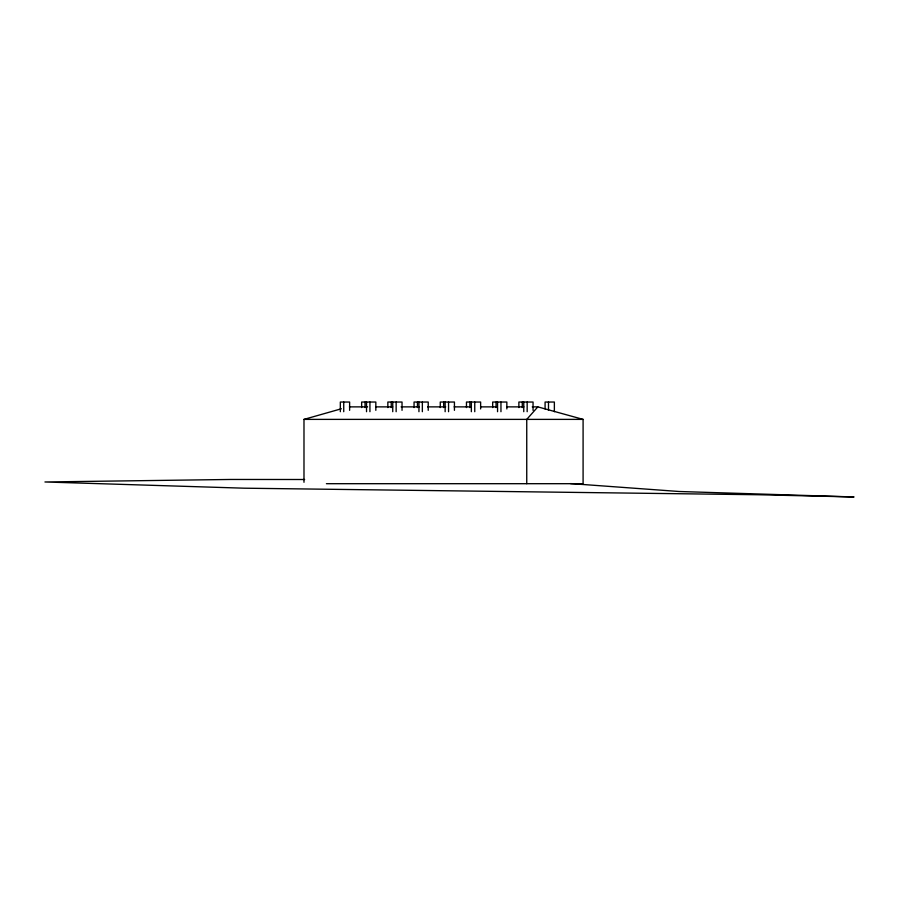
<?xml version="1.0" encoding="UTF-8"?>
<svg xmlns="http://www.w3.org/2000/svg" width="899" height="899" viewBox="0 0 899 899"><rect width="100%" height="100%" fill="white"/><g stroke="black" fill="none" stroke-linecap="round" stroke-linejoin="round"><path stroke-width="1.35" d="M326.404 483.696L583.091 483.696L583.091 419.383L537.838 406.876L526.747 419.383L526.747 483.696M303.986 482.291L303.986 419.383L341.373 408.775M349.441 406.876L367.59 406.876M375.962 406.876L392.706 406.876M401.078 406.876L419.226 406.876M427.598 406.876L445.735 406.876M454.107 406.876L470.851 406.876M480.628 406.876L497.372 406.876M507.137 406.876L523.881 406.876M532.253 406.876L537.838 406.876M303.986 419.383L583.091 419.383M304.626 479.504L230.773 479.459L44.95 481.976L244.18 488.191L757.767 494.731L854.05 496.967L679.037 491.495L570.528 483.583M554.368 411.697L554.368 402.033L545.086 402.033L545.086 408.944M548.491 402.033L548.491 410.326M533.051 410.326L533.051 402.033L518.88 402.033L518.88 407.562M527.162 402.033L527.162 411.697M523.757 402.033L523.757 411.697M522.285 402.033L522.285 407.562M506.845 408.944L506.845 402.033L492.674 402.033L492.674 407.562M500.957 402.033L500.957 411.697M497.552 402.033L497.552 411.697M496.079 402.033L496.079 407.562M480.639 408.944L480.639 402.033L466.469 402.033L466.469 407.562M474.751 402.033L474.751 411.697M471.346 402.033L471.346 411.697M469.874 402.033L469.874 407.562M454.433 410.326L454.433 402.033L440.263 402.033L440.263 407.562M448.556 402.033L448.556 411.697M445.14 402.033L445.14 411.697M443.668 402.033L443.668 407.562M428.227 410.326L428.227 402.033L414.057 402.033L414.057 407.562M422.35 402.033L422.35 411.697M418.945 402.033L418.945 411.697M417.462 402.033L417.462 407.562M402.033 410.326L402.033 402.033L387.851 402.033L387.851 407.562M396.144 402.033L396.144 411.697M392.739 402.033L392.739 411.697M391.256 402.033L391.256 407.562M375.827 410.326L375.827 402.033L361.645 402.033L361.645 407.562M369.938 402.033L369.938 411.697M366.534 402.033L366.534 411.697M365.05 402.033L365.05 407.562M349.621 410.326L349.621 402.033L340.328 402.033L340.328 411.697M343.733 402.033L343.733 411.697"/></g></svg>
